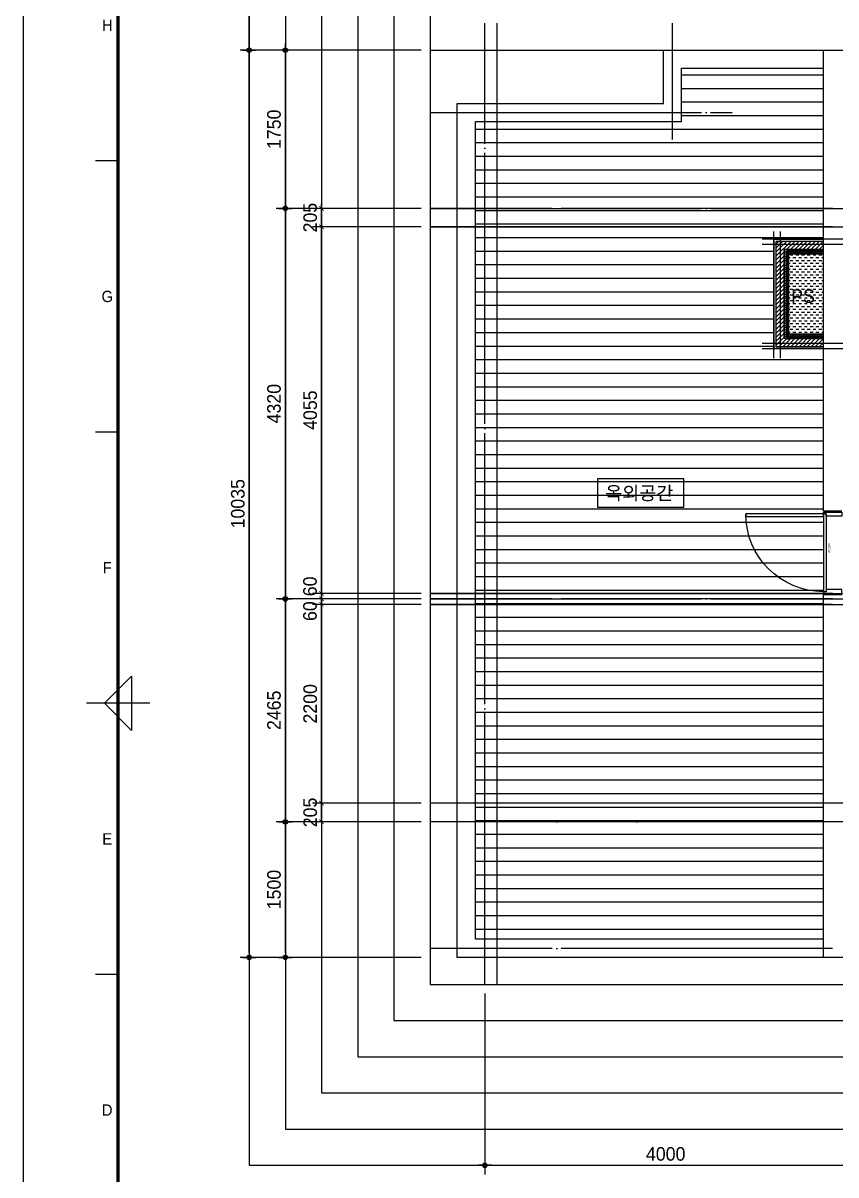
# Model space of a CAD drawing. Header units: millimetres. Extents: x -24416 to 92204, y -190080 to 23760.
# Drawn here: x 0 to 8987, y -121048 to -108306 of the extents above; entities that cross this region are included whole.
import ezdxf
from ezdxf.enums import TextEntityAlignment as Align

# ---------------------------------------------------------------- set-up
doc = ezdxf.new("R2010")
doc.units = ezdxf.units.MM
doc.header["$LTSCALE"] = 50
doc.linetypes.add('AUDIT_D_220706163347-0', pattern=[0])
doc.linetypes.add('CEN', pattern=[62, 60, -1, 0, -1])
doc.layers.get('defpoints').update_dxf_attribs({"color": 139})
for name, color, linetype in [('A-SOL252', 252, 'Continuous'), ('A_HAT', 8, 'Continuous'), ('AA-BORD-FORM', 7, 'Continuous'), ('AA-BORD-TEXT', 3, 'Continuous'), ('AA-XXXX-DIMS', 7, 'Continuous'), ('CEN_CON', 1, 'CEN'), ('CEN_WALL', 12, 'CEN'), ('CONC', 2, 'Continuous'), ('DIM', 7, 'AUDIT_D_220706163347-0'), ('DOOR', 4, 'Continuous'), ('ELE3_CON', 7, 'Continuous'), ('FIN', 6, 'Continuous'), ('HAT', 9, 'Continuous'), ('INS', 252, 'Continuous'), ('ROM', 7, 'AUDIT_D_220706163347-0'), ('WAL', 3, 'Continuous'), ('실명', 3, 'AUDIT_D_220706163347-0'), ('실명박스', 7, 'AUDIT_D_220706163347-0')]:
    doc.layers.add(name, color=color, linetype=linetype)
for name, color, linetype, plot in [('AA-XXXX-MC', 153, 'AUDIT_D_220706163347-0', False), ('MC', 135, 'Continuous', False), ('X - 단위세대$0$0_임시', 134, 'Continuous', False)]:
    doc.layers.add(name, color=color, linetype=linetype, plot=plot)
doc.styles.add('HAUD01', font='Dotum.ttf')
doc.styles.add('HAUD02', font='Dotum.ttf', dxfattribs={"width": 0.8})
doc.styles.add('맑은고딕', font='malgun.ttf', dxfattribs={"width": 0.9})
doc.dimstyles.new('DIM-50', dxfattribs={"dimscale": 50, "dimtxt": 3, "dimasz": 1, "dimexe": 2, "dimexo": 2, "dimgap": 1, "dimtad": 1, "dimdec": 0, "dimzin": 0, "dimdsep": 46, "dimtxsty": '맑은고딕', "dimblk1": 'DIMDOT', "dimblk2": 'DIMDOT', "dimsah": 1, "dimcen": 0.09, "dimdle": 2, "dimclrd": 7, "dimclre": 7, "dimclrt": 3, "dimadec": 0, "dimazin": 0, "dimtfac": 1, "dimtdec": 0, "dimtix": 1, "dimtmove": 2, "dimatfit": 3, "dimldrblk": 'DIMDOT', "dimfxl": 1, "dimtolj": 1, "dimtzin": 0, "dimarcsym": 0})
doc.dimstyles.new('MCDIM-50', dxfattribs={"dimscale": 50, "dimtxt": 3, "dimasz": 1, "dimexe": 2, "dimexo": 2, "dimgap": 1, "dimtad": 1, "dimdec": 0, "dimzin": 0, "dimdsep": 46, "dimtxsty": '맑은고딕', "dimblk1": 'ARCHTICK', "dimblk2": 'ARCHTICK', "dimsah": 1, "dimcen": 0.09, "dimdle": 2, "dimclrd": 7, "dimclre": 7, "dimclrt": 3, "dimadec": 0, "dimazin": 0, "dimtfac": 1, "dimtdec": 0, "dimtix": 1, "dimtmove": 2, "dimatfit": 3, "dimldrblk": 'ARCHTICK', "dimfxl": 1, "dimtolj": 1, "dimtzin": 0, "dimarcsym": 0})

# ---------------------------------------------------------------- blocks, each defined once
blk = doc.blocks.new('XR-FORM 청주월명')
at = {"layer": 'AA-BORD-FORM', "color": 2}
for p, q in [((21, 417), (16, 417)), ((21, 357), (16, 357)), ((28, 297), (14, 297)), ((21, 237), (16, 237))]:
    blk.add_line(p, q, dxfattribs=at)
at = {"layer": 'AA-BORD-FORM', "color": 1}
blk.add_lwpolyline([(0, 0), (841, 0), (841, 594), (0, 594)], close=True, dxfattribs=at)
at = {"layer": 'AA-BORD-FORM', "color": 2, "const_width": 0.682}
blk.add_lwpolyline([(21, 17), (21, 577), (821, 577), (821, 17)], close=True, dxfattribs=at)
at = {"layer": 'AA-BORD-FORM', "color": 2}
blk.add_lwpolyline([(24, 291), (18, 297), (24, 303)], close=True, dxfattribs=at)
at = {"layer": 'AA-BORD-TEXT', "color": 7, "style": 'HAUD01'}
for s, p in [('H', (18.63, 447)), ('G', (18.63, 387)), ('F', (18.61, 327)), ('E', (18.61, 267)), ('D', (18.61, 207))]:
    blk.add_text(s, height=2.5, dxfattribs=at).set_placement(p, align=Align.MIDDLE_CENTER)
blk = doc.blocks.new('WD-900(200)')
at = {"layer": 'DOOR'}
for p, q in [((20, 200), (880, 200)), ((20, 170), (880, 170))]:
    blk.add_line(p, q, dxfattribs=at)
blk.add_lwpolyline([(20, 200), (20, 1060), (50, 1060), (50, 200), (20, 200)], dxfattribs=at)
for points in [[(45, 170), (20, 170), (20, 200), (0, 200), (0, 0), (45, 0)], [(855, 170), (880, 170), (880, 200), (900, 200), (900, 0), (855, 0)]]:
    blk.add_lwpolyline(points, close=True, dxfattribs=at)
blk.add_arc((20, 200), 860, 0, 90, dxfattribs=at)
at = {"layer": 'X - 단위세대$0$0_임시'}
for p, q in [((-10, 0), (-10, 200)), ((910, 0), (910, 200))]:
    blk.add_line(p, q, dxfattribs=at)
at = {"layer": 'X - 단위세대$0$0_임시', "style": 'HAUD02'}
blk.add_text('900(200)', height=20, dxfattribs=at).set_placement((397, 135), align=Align.MIDDLE)
blk = doc.blocks.new('U-121A(기본)', base_point=(-97043, -98978))
at = {"layer": 'A-SOL252'}
h = blk.add_hatch(dxfattribs=at)
h.set_pattern_fill('DASH', color=256, scale=10, style=0)
h.set_pattern_definition([(0, (-425700.833, 49754.96), (31.75, 31.75), [31.75, -31.75])])
h.paths.add_polyline_path([(-121743, -92083), (-121358, -92083), (-121358, -91198), (-121743, -91198)])
at = {"layer": 'A_HAT'}
h = blk.add_hatch(dxfattribs=at)
h.set_pattern_fill('ANSI31', color=256, scale=10, style=0)
h.set_pattern_definition([(45, (-440347.433, 49754.96), (-22.4506403, 22.4506403), [])])
h.paths.add_polyline_path([(-121793, -91148), (-121793, -92133), (-121358, -92133), (-121358, -92223), (-121883, -92223), (-121883, -91058), (-121358, -91058), (-121358, -91148)])
at = {"layer": 'HAT', "ltscale": 100}
h = blk.add_hatch(dxfattribs=at)
h.set_pattern_fill('_USER', color=8, scale=150, pattern_type=0)
h.set_pattern_definition([(0, (-100399.28, -98978.35), (0, 150), [])])
h.paths.add_polyline_path([(-121358, -92243), (-121903, -92243), (-121903, -91038), (-121358, -91038), (-121358, -89143), (-122928, -89143), (-122928, -89733), (-125208, -89733), (-125208, -98778), (-121358, -98778)])
at = {"layer": 'CEN_CON'}
for p, q in [((-125103, -99278), (-125103, -88643)), ((-123028, -89932), (-123028, -88643)), ((-125708, -88943), (-115868, -88943)), ((-125708, -89633), (-122368, -89633)), ((-121258, -98878), (-125708, -98878)), ((-111073, -98978), (-121258, -98978))]:
    blk.add_line(p, q, dxfattribs=at)
at = {"layer": 'CEN_WALL'}
for p, q in [((-125708, -90693), (-116648, -90693)), ((-121838, -90948), (-121838, -92348)), ((-121048, -91093), (-122038, -91093)), ((-121048, -92188), (-122038, -92188)), ((-121048, -92188), (-122038, -92188)), ((-125708, -95013), (-111073, -95013)), ((-111073, -97478), (-125708, -97478))]:
    blk.add_line(p, q, dxfattribs=at)
at = {"layer": 'CONC'}
for p, q in [((-121358, -94043), (-121358, -88943)), ((-121358, -88943), (-119348, -88943)), ((-121358, -94043), (-121158, -94043)), ((-121358, -98978), (-121358, -94963)), ((-121358, -94963), (-121158, -94963)), ((-120698, -98978), (-121358, -98978))]:
    blk.add_line(p, q, dxfattribs=at)
at = {"layer": 'ELE3_CON'}
for p, q in [((-123128, -88943), (-121358, -88943)), ((-123128, -89533), (-123128, -88943)), ((-122928, -89143), (-121358, -89143)), ((-122928, -89733), (-122928, -89143)), ((-125408, -98978), (-125408, -89533)), ((-125408, -89533), (-123128, -89533)), ((-125208, -98778), (-125208, -89733)), ((-125208, -89733), (-122928, -89733)), ((-121358, -98778), (-125208, -98778)), ((-121358, -98978), (-125408, -98978))]:
    blk.add_line(p, q, dxfattribs=at)
at = {"layer": 'FIN'}
for p, q in [((-121903, -92243), (-121903, -91038)), ((-121358, -91038), (-121903, -91038)), ((-121358, -92243), (-121903, -92243))]:
    blk.add_line(p, q, dxfattribs=at)
at = {"layer": 'INS'}
for p, q in [((-121743, -92083), (-121743, -91198)), ((-121358, -91198), (-121743, -91198)), ((-121358, -92083), (-121743, -92083))]:
    blk.add_line(p, q, dxfattribs=at)
for points in [[(-121781, -91148, 1.34), (-121781, -91166), (-121756, -91158, -1.34), (-121756, -91176), (-121781, -91168), (-121781, -91168, 1.34), (-121781, -91186), (-121756, -91178, -1.34), (-121756, -91196), (-121781, -91188), (-121781, -91188, 1.34), (-121781, -91206), (-121756, -91198, -1.34), (-121756, -91216), (-121781, -91209), (-121781, -91209, 1.34), (-121781, -91226), (-121756, -91219, -1.34), (-121756, -91236), (-121781, -91229), (-121781, -91229, 1.34), (-121781, -91246), (-121756, -91239, -1.34), (-121756, -91256), (-121781, -91249), (-121781, -91249, 1.34), (-121781, -91266), (-121756, -91259, -1.34), (-121756, -91276), (-121781, -91269), (-121781, -91269, 1.34), (-121781, -91286), (-121756, -91279, -1.34), (-121756, -91296), (-121781, -91289), (-121781, -91289, 1.34), (-121781, -91306), (-121756, -91299, -1.34), (-121756, -91316), (-121781, -91309), (-121781, -91309, 1.34), (-121781, -91326), (-121756, -91319, -1.34), (-121756, -91336), (-121781, -91329), (-121781, -91329, 1.34), (-121781, -91346), (-121756, -91339, -1.34), (-121756, -91356), (-121781, -91349), (-121781, -91349, 1.34), (-121781, -91366), (-121756, -91359, -1.34), (-121756, -91376), (-121781, -91369), (-121781, -91369, 1.34), (-121781, -91386), (-121756, -91379, -1.34), (-121756, -91397), (-121781, -91389), (-121781, -91389, 1.34), (-121781, -91407), (-121756, -91399, -1.34), (-121756, -91417), (-121781, -91409), (-121781, -91409, 1.34), (-121781, -91427), (-121756, -91419, -1.34), (-121756, -91437), (-121781, -91429), (-121781, -91429, 1.34), (-121781, -91447), (-121756, -91439, -1.34), (-121756, -91457), (-121781, -91449), (-121781, -91449, 1.34), (-121781, -91467), (-121756, -91459, -1.34), (-121756, -91477), (-121781, -91469), (-121781, -91469, 1.34), (-121781, -91487), (-121756, -91479, -1.34), (-121756, -91497), (-121781, -91489), (-121781, -91489, 1.34), (-121781, -91507), (-121756, -91499, -1.34), (-121756, -91517), (-121781, -91509), (-121781, -91509, 1.34), (-121781, -91527), (-121756, -91519, -1.34), (-121756, -91537), (-121781, -91529), (-121781, -91529, 1.34), (-121781, -91547), (-121756, -91539, -1.34), (-121756, -91557), (-121781, -91549), (-121781, -91549, 1.34), (-121781, -91567), (-121756, -91560, -1.34), (-121756, -91577), (-121781, -91570), (-121781, -91570, 1.34), (-121781, -91587), (-121756, -91580, -1.34), (-121756, -91597), (-121781, -91590), (-121781, -91590, 1.34), (-121781, -91607), (-121756, -91600, -1.34), (-121756, -91617), (-121781, -91610), (-121781, -91610, 1.34), (-121781, -91627), (-121756, -91620, -1.34), (-121756, -91637), (-121781, -91630), (-121781, -91630, 1.34), (-121781, -91647), (-121756, -91640, -1.34), (-121756, -91657), (-121781, -91650), (-121781, -91650, 1.34), (-121781, -91667), (-121756, -91660, -1.34), (-121756, -91677), (-121781, -91670), (-121781, -91670, 1.34), (-121781, -91687), (-121756, -91680, -1.34), (-121756, -91697), (-121781, -91690), (-121781, -91690, 1.34), (-121781, -91707), (-121756, -91700, -1.34), (-121756, -91717), (-121781, -91710), (-121781, -91710, 1.34), (-121781, -91727), (-121756, -91720, -1.34), (-121756, -91737), (-121781, -91730), (-121781, -91730, 1.34), (-121781, -91748), (-121756, -91740, -1.34), (-121756, -91758), (-121781, -91750), (-121781, -91750, 1.34), (-121781, -91768), (-121756, -91760, -1.34), (-121756, -91778), (-121781, -91770), (-121781, -91770, 1.34), (-121781, -91788), (-121756, -91780, -1.34), (-121756, -91798), (-121781, -91790), (-121781, -91790, 1.34), (-121781, -91808), (-121756, -91800, -1.34), (-121756, -91818), (-121781, -91810), (-121781, -91810, 1.34), (-121781, -91828), (-121756, -91820, -1.34), (-121756, -91838), (-121781, -91830), (-121781, -91830, 1.34), (-121781, -91848), (-121756, -91840, -1.34), (-121756, -91858), (-121781, -91850), (-121781, -91850, 1.34), (-121781, -91868), (-121756, -91860, -1.34), (-121756, -91878), (-121781, -91870), (-121781, -91870, 1.34), (-121781, -91888), (-121756, -91880, -1.34), (-121756, -91898), (-121781, -91890), (-121781, -91890, 1.34), (-121781, -91908), (-121756, -91900, -1.34), (-121756, -91918), (-121781, -91911), (-121781, -91911, 1.34), (-121781, -91928), (-121756, -91921, -1.34), (-121756, -91938), (-121781, -91931), (-121781, -91931, 1.34), (-121781, -91948), (-121756, -91941, -1.34), (-121756, -91958), (-121781, -91951), (-121781, -91951, 1.34), (-121781, -91968), (-121756, -91961, -1.34), (-121756, -91978), (-121781, -91971), (-121781, -91971, 1.34), (-121781, -91988), (-121756, -91981, -1.34), (-121756, -91998), (-121781, -91991), (-121781, -91991, 1.34), (-121781, -92008), (-121756, -92001, -1.34), (-121756, -92018), (-121781, -92011), (-121781, -92011, 1.34), (-121781, -92028), (-121756, -92021, -1.34), (-121756, -92038), (-121781, -92031), (-121781, -92031, 1.34), (-121781, -92048), (-121756, -92041, -1.34), (-121756, -92058), (-121781, -92051), (-121781, -92051, 1.34), (-121781, -92068), (-121756, -92061, -1.34), (-121756, -92078), (-121781, -92071), (-121781, -92071, 1.34), (-121781, -92088), (-121756, -92081, -1.34), (-121756, -92099), (-121781, -92091), (-121781, -92091, 1.34), (-121781, -92109), (-121756, -92101, -1.34), (-121756, -92119), (-121781, -92111), (-121781, -92111, 1.34), (-121781, -92129), (-121756, -92121, -1.34), (-121756, -92139), (-121781, -92131)], [(-121358, -91160, 1.34), (-121375, -91160), (-121368, -91185, -1.34), (-121385, -91185), (-121378, -91160), (-121378, -91160, 1.34), (-121395, -91160), (-121388, -91185, -1.34), (-121405, -91185), (-121398, -91160), (-121398, -91160, 1.34), (-121415, -91160), (-121408, -91185, -1.34), (-121425, -91185), (-121418, -91160), (-121418, -91160, 1.34), (-121435, -91160), (-121428, -91185, -1.34), (-121445, -91185), (-121438, -91160), (-121438, -91160, 1.34), (-121455, -91160), (-121448, -91185, -1.34), (-121465, -91185), (-121458, -91160), (-121458, -91160, 1.34), (-121475, -91160), (-121468, -91185, -1.34), (-121485, -91185), (-121478, -91160), (-121478, -91160, 1.34), (-121495, -91160), (-121488, -91185, -1.34), (-121505, -91185), (-121498, -91160), (-121498, -91160, 1.34), (-121515, -91160), (-121508, -91185, -1.34), (-121526, -91185), (-121518, -91160), (-121518, -91160, 1.34), (-121536, -91160), (-121528, -91185, -1.34), (-121546, -91185), (-121538, -91160), (-121538, -91160, 1.34), (-121556, -91160), (-121548, -91185, -1.34), (-121566, -91185), (-121558, -91160), (-121558, -91160, 1.34), (-121576, -91160), (-121568, -91185, -1.34), (-121586, -91185), (-121578, -91160), (-121578, -91160, 1.34), (-121596, -91160), (-121588, -91185, -1.34), (-121606, -91185), (-121598, -91160), (-121598, -91160, 1.34), (-121616, -91160), (-121608, -91185, -1.34), (-121626, -91185), (-121618, -91160), (-121618, -91160, 1.34), (-121636, -91160), (-121628, -91185, -1.34), (-121646, -91185), (-121638, -91160), (-121638, -91160, 1.34), (-121656, -91160), (-121648, -91185, -1.34), (-121666, -91185), (-121658, -91160), (-121658, -91160, 1.34), (-121676, -91160), (-121668, -91185, -1.34), (-121686, -91185), (-121679, -91160), (-121679, -91160, 1.34), (-121696, -91160), (-121689, -91185, -1.34), (-121706, -91185), (-121699, -91160), (-121699, -91160, 1.34), (-121716, -91160), (-121709, -91185, -1.34), (-121726, -91185), (-121719, -91160), (-121719, -91160, 1.34), (-121736, -91160), (-121729, -91185, -1.34), (-121746, -91185), (-121739, -91160), (-121739, -91160, 0.337154), (-121743, -91150, 0.337154)], [(-121743, -92134, 0.463061), (-121735, -92122), (-121742, -92097, -1.34), (-121725, -92097), (-121732, -92122), (-121732, -92122, 1.34), (-121715, -92122), (-121722, -92097, -1.34), (-121705, -92097), (-121712, -92122), (-121712, -92122, 1.34), (-121695, -92122), (-121702, -92097, -1.34), (-121685, -92097), (-121692, -92122), (-121692, -92122, 1.34), (-121675, -92122), (-121682, -92097, -1.34), (-121665, -92097), (-121672, -92122), (-121672, -92122, 1.34), (-121655, -92122), (-121662, -92097, -1.34), (-121645, -92097), (-121652, -92122), (-121652, -92122, 1.34), (-121635, -92122), (-121642, -92097, -1.34), (-121625, -92097), (-121632, -92122), (-121632, -92122, 1.34), (-121615, -92122), (-121622, -92097, -1.34), (-121605, -92097), (-121612, -92122), (-121612, -92122, 1.34), (-121595, -92122), (-121602, -92097, -1.34), (-121585, -92097), (-121592, -92122), (-121592, -92122, 1.34), (-121575, -92122), (-121582, -92097, -1.34), (-121564, -92097), (-121572, -92122), (-121572, -92122, 1.34), (-121554, -92122), (-121562, -92097, -1.34), (-121544, -92097), (-121552, -92122), (-121552, -92122, 1.34), (-121534, -92122), (-121542, -92097, -1.34), (-121524, -92097), (-121532, -92122), (-121532, -92122, 1.34), (-121514, -92122), (-121522, -92097, -1.34), (-121504, -92097), (-121512, -92122), (-121512, -92122, 1.34), (-121494, -92122), (-121502, -92097, -1.34), (-121484, -92097), (-121492, -92122), (-121492, -92122, 1.34), (-121474, -92122), (-121482, -92097, -1.34), (-121464, -92097), (-121472, -92122), (-121472, -92122, 1.34), (-121454, -92122), (-121462, -92097, -1.34), (-121444, -92097), (-121452, -92122), (-121452, -92122, 1.34), (-121434, -92122), (-121442, -92097, -1.34), (-121424, -92097), (-121432, -92122), (-121432, -92122, 1.34), (-121414, -92122), (-121422, -92097, -1.34), (-121404, -92097), (-121412, -92122), (-121412, -92122, 1.34), (-121394, -92122), (-121401, -92097, -1.34), (-121384, -92097), (-121391, -92122), (-121391, -92122, 1.34), (-121374, -92122), (-121381, -92097, -1.34), (-121364, -92097), (-121371, -92122)]]:
    blk.add_lwpolyline(points, format="xyb", dxfattribs=at)
at = {"layer": 'MC'}
for p, q in [((-124968, -99278), (-124968, -88643)), ((-125708, -90898), (-116648, -90898)), ((-121913, -90948), (-121913, -92348)), ((-121048, -91033), (-122038, -91033)), ((-121048, -92248), (-122038, -92248)), ((-121048, -92248), (-122038, -92248)), ((-125708, -94953), (-111073, -94953)), ((-125708, -95073), (-111073, -95073)), ((-111073, -97273), (-125708, -97273))]:
    blk.add_line(p, q, dxfattribs=at)
at = {"layer": 'WAL'}
for p, q in [((-121883, -92223), (-121883, -91058)), ((-121358, -91058), (-121883, -91058)), ((-121793, -92133), (-121793, -91148)), ((-121358, -91148), (-121793, -91148)), ((-121358, -92223), (-121883, -92223)), ((-121358, -92133), (-121793, -92133))]:
    blk.add_line(p, q, dxfattribs=at)
at = {"layer": 'DOOR', "xscale": -1.000000000000001, "rotation": 90}
blk.add_blockref('WD-900(200)', (-121158, -94053), dxfattribs=at)
blk = doc.blocks.new('A$C415C5DAF')
at = {"layer": 'AA-XXXX-MC'}
for p, q in [((-3535, -128938), (-7985, -128938)), ((-3535, -132993), (-7985, -132993)), ((-3535, -133113), (-7985, -133113)), ((-3535, -135313), (-7985, -135313))]:
    blk.add_line(p, q, dxfattribs=at)
at = {"layer": 'CEN_CON'}
for p, q in [((-3535, -128733), (-7985, -128733)), ((-3535, -133053), (-7985, -133053)), ((-3535, -135518), (-7985, -135518))]:
    blk.add_line(p, q, dxfattribs=at)
at = {"layer": '실명박스'}
blk.add_lwpolyline([(-6133, -131726), (-6133, -132039), (-5181, -132039), (-5181, -131726)], close=True, dxfattribs=at)
at = {"layer": 'ROM', "color": 3, "style": 'HAUD01'}
blk.add_text('PS', height=150, dxfattribs=at).set_placement((-3862, -129703), align=Align.MIDDLE)
at = {"layer": '실명', "style": 'HAUD01'}
blk.add_text('옥외공간', height=150, dxfattribs=at).set_placement((-5672, -131881), align=Align.MIDDLE)
blk = doc.blocks.new('DIMDOT')
at = {"layer": 'AA-XXXX-DIMS'}
for p, q in [((-1.5, 0), (1.5, 0)), ((0, -1.5), (0, 1.5))]:
    blk.add_line(p, q, dxfattribs=at)
for radius in [0.5, 0.25]:
    blk.add_circle((0, 0), radius, dxfattribs=at)
blk = doc.blocks.new('*D734')
at = {"layer": 'defpoints', "color": 0, "transparency": 16777216}
for p in [(5987, -140901), (7587, -140901), (7587, -142401)]:
    blk.add_point(p, dxfattribs=at)
at = {"layer": 'DIM', "color": 7, "lineweight": -2, "transparency": 16777216}
for p, q in [((7487, -140901), (5887, -140901)), ((5987, -142351), (5987, -140951)), ((7487, -142401), (5887, -142401))]:
    blk.add_line(p, q, dxfattribs=at)
at = {"layer": 'DIM', "color": 7, "lineweight": -2, "transparency": 16777216, "xscale": 50, "yscale": 50, "zscale": 50}
for p, rotation in [((5987, -140901), 90), ((5987, -142401), 270)]:
    blk.add_blockref('DIMDOT', p, dxfattribs=dict(at, rotation=rotation))
at = {"layer": 'DIM', "color": 3, "transparency": 16777216, "insert": (5862, -141651), "char_height": 150, "attachment_point": 5, "rotation": 90, "style": 'HAUD01'}
blk.add_mtext('\\A1;1500', dxfattribs=at)
blk = doc.blocks.new('*D735')
at = {"layer": 'defpoints', "color": 0, "transparency": 16777216}
for p in [(5987, -138436), (7587, -138436), (7587, -140901)]:
    blk.add_point(p, dxfattribs=at)
at = {"layer": 'DIM', "color": 7, "lineweight": -2, "transparency": 16777216}
for p, q in [((7487, -138436), (5887, -138436)), ((5987, -140851), (5987, -138486)), ((7487, -140901), (5887, -140901))]:
    blk.add_line(p, q, dxfattribs=at)
at = {"layer": 'DIM', "color": 7, "lineweight": -2, "transparency": 16777216, "xscale": 50, "yscale": 50, "zscale": 50}
for p, rotation in [((5987, -138436), 90), ((5987, -140901), 270)]:
    blk.add_blockref('DIMDOT', p, dxfattribs=dict(at, rotation=rotation))
at = {"layer": 'DIM', "color": 3, "transparency": 16777216, "insert": (5862, -139668), "char_height": 150, "attachment_point": 5, "rotation": 90, "style": 'HAUD01'}
blk.add_mtext('\\A1;2465', dxfattribs=at)
blk = doc.blocks.new('*D736')
at = {"layer": 'defpoints', "color": 0, "transparency": 16777216}
for p in [(5987, -134116), (7587, -134116), (7587, -138436)]:
    blk.add_point(p, dxfattribs=at)
at = {"layer": 'DIM', "color": 7, "lineweight": -2, "transparency": 16777216}
for p, q in [((7487, -134116), (5887, -134116)), ((5987, -138386), (5987, -134166)), ((7487, -138436), (5887, -138436))]:
    blk.add_line(p, q, dxfattribs=at)
at = {"layer": 'DIM', "color": 7, "lineweight": -2, "transparency": 16777216, "xscale": 50, "yscale": 50, "zscale": 50}
for p, rotation in [((5987, -134116), 90), ((5987, -138436), 270)]:
    blk.add_blockref('DIMDOT', p, dxfattribs=dict(at, rotation=rotation))
at = {"layer": 'DIM', "color": 3, "transparency": 16777216, "insert": (5862, -136276), "char_height": 150, "attachment_point": 5, "rotation": 90, "style": 'HAUD01'}
blk.add_mtext('\\A1;4320', dxfattribs=at)
blk = doc.blocks.new('*D737')
at = {"layer": 'defpoints', "color": 0, "transparency": 16777216}
for p in [(5987, -132366), (7587, -132366), (7587, -134116)]:
    blk.add_point(p, dxfattribs=at)
at = {"layer": 'DIM', "color": 7, "lineweight": -2, "transparency": 16777216}
for p, q in [((7487, -132366), (5887, -132366)), ((5987, -134066), (5987, -132416)), ((7487, -134116), (5887, -134116))]:
    blk.add_line(p, q, dxfattribs=at)
at = {"layer": 'DIM', "color": 7, "lineweight": -2, "transparency": 16777216, "xscale": 50, "yscale": 50, "zscale": 50}
for p, rotation in [((5987, -132366), 90), ((5987, -134116), 270)]:
    blk.add_blockref('DIMDOT', p, dxfattribs=dict(at, rotation=rotation))
at = {"layer": 'DIM', "color": 3, "transparency": 16777216, "insert": (5862, -133241), "char_height": 150, "attachment_point": 5, "rotation": 90, "style": 'HAUD01'}
blk.add_mtext('\\A1;1750', dxfattribs=at)
blk = doc.blocks.new('*D738')
at = {"layer": 'defpoints', "color": 0, "transparency": 16777216}
for p in [(5587, -129951), (7587, -129951), (7587, -132366)]:
    blk.add_point(p, dxfattribs=at)
at = {"layer": 'DIM', "color": 7, "lineweight": -2, "transparency": 16777216}
for p, q in [((7487, -129951), (5487, -129951)), ((5587, -132316), (5587, -130001)), ((7487, -132366), (5487, -132366))]:
    blk.add_line(p, q, dxfattribs=at)
at = {"layer": 'DIM', "color": 7, "lineweight": -2, "transparency": 16777216, "xscale": 50, "yscale": 50, "zscale": 50}
for p, rotation in [((5587, -129951), 90), ((5587, -132366), 270)]:
    blk.add_blockref('DIMDOT', p, dxfattribs=dict(at, rotation=rotation))
at = {"layer": 'DIM', "color": 3, "transparency": 16777216, "insert": (5462, -131158), "char_height": 150, "attachment_point": 5, "rotation": 90, "style": 'HAUD01'}
blk.add_mtext('\\A1;2415', dxfattribs=at)
blk = doc.blocks.new('*D739')
at = {"layer": 'defpoints', "color": 0, "transparency": 16777216}
for p in [(5587, -132366), (7587, -132366), (7587, -142401)]:
    blk.add_point(p, dxfattribs=at)
at = {"layer": 'DIM', "color": 7, "lineweight": -2, "transparency": 16777216}
for p, q in [((7487, -132366), (5487, -132366)), ((5587, -142351), (5587, -132416)), ((7487, -142401), (5487, -142401))]:
    blk.add_line(p, q, dxfattribs=at)
at = {"layer": 'DIM', "color": 7, "lineweight": -2, "transparency": 16777216, "xscale": 50, "yscale": 50, "zscale": 50}
for p, rotation in [((5587, -132366), 90), ((5587, -142401), 270)]:
    blk.add_blockref('DIMDOT', p, dxfattribs=dict(at, rotation=rotation))
at = {"layer": 'DIM', "color": 3, "transparency": 16777216, "insert": (5462, -137383), "char_height": 150, "attachment_point": 5, "rotation": 90, "style": 'HAUD01'}
blk.add_mtext('\\A1;10035', dxfattribs=at)
blk = doc.blocks.new('_ArchTick')
at = {"color": 0, "linetype": 'ByBlock', "const_width": 0.15}
blk.add_lwpolyline([(-0.5, -0.5), (0.5, 0.5)], dxfattribs=at)
blk = doc.blocks.new('*D740')
at = {"layer": 'defpoints', "color": 0, "linetype": 'ByBlock', "transparency": 16777216}
for p in [(6387, -140696), (7587, -140696), (7587, -140901)]:
    blk.add_point(p, dxfattribs=at)
at = {"layer": 'DIM', "color": 7, "linetype": 'ByBlock', "lineweight": -2, "transparency": 16777216}
for p, q in [((6387, -140696), (6387, -140646)), ((7487, -140696), (6287, -140696)), ((6387, -140901), (6387, -140696)), ((7487, -140901), (6287, -140901)), ((6387, -140901), (6387, -140951))]:
    blk.add_line(p, q, dxfattribs=at)
at = {"layer": 'DIM', "color": 7, "linetype": 'ByBlock', "lineweight": -2, "transparency": 16777216, "xscale": 50, "yscale": 50, "zscale": 50}
for p, rotation in [((6387, -140696), 270), ((6387, -140901), 90)]:
    blk.add_blockref('_ArchTick', p, dxfattribs=dict(at, rotation=rotation))
at = {"layer": 'DIM', "color": 3, "linetype": 'ByBlock', "transparency": 16777216, "insert": (6262, -140798), "char_height": 150, "attachment_point": 5, "rotation": 90, "style": 'HAUD01'}
blk.add_mtext('\\A1;205', dxfattribs=at)
blk = doc.blocks.new('*D741')
at = {"layer": 'defpoints', "color": 0, "linetype": 'ByBlock', "transparency": 16777216}
for p in [(6387, -138496), (7587, -138496), (7587, -140696)]:
    blk.add_point(p, dxfattribs=at)
at = {"layer": 'DIM', "color": 7, "linetype": 'ByBlock', "lineweight": -2, "transparency": 16777216}
for p, q in [((7487, -138496), (6287, -138496)), ((6387, -140796), (6387, -138396)), ((7487, -140696), (6287, -140696))]:
    blk.add_line(p, q, dxfattribs=at)
at = {"layer": 'DIM', "color": 7, "linetype": 'ByBlock', "lineweight": -2, "transparency": 16777216, "xscale": 50, "yscale": 50, "zscale": 50}
for p, rotation in [((6387, -138496), 90), ((6387, -140696), 270)]:
    blk.add_blockref('_ArchTick', p, dxfattribs=dict(at, rotation=rotation))
at = {"layer": 'DIM', "color": 3, "linetype": 'ByBlock', "transparency": 16777216, "insert": (6262, -139596), "char_height": 150, "attachment_point": 5, "rotation": 90, "style": 'HAUD01'}
blk.add_mtext('\\A1;2200', dxfattribs=at)
blk = doc.blocks.new('*D742')
at = {"layer": 'defpoints', "color": 0, "linetype": 'ByBlock', "transparency": 16777216}
for p in [(6387, -138436), (7587, -138436), (7587, -138496)]:
    blk.add_point(p, dxfattribs=at)
at = {"layer": 'DIM', "color": 7, "linetype": 'ByBlock', "lineweight": -2, "transparency": 16777216}
for p, q in [((7487, -138436), (6287, -138436)), ((7487, -138496), (6287, -138496)), ((6387, -138436), (6387, -138386)), ((6387, -138496), (6387, -138436)), ((6387, -138496), (6387, -138546))]:
    blk.add_line(p, q, dxfattribs=at)
at = {"layer": 'DIM', "color": 7, "linetype": 'ByBlock', "lineweight": -2, "transparency": 16777216, "xscale": 50, "yscale": 50, "zscale": 50}
for p, rotation in [((6387, -138436), 270), ((6387, -138496), 90)]:
    blk.add_blockref('_ArchTick', p, dxfattribs=dict(at, rotation=rotation))
at = {"layer": 'DIM', "color": 3, "linetype": 'ByBlock', "transparency": 16777216, "insert": (6260, -138571), "char_height": 150, "attachment_point": 5, "rotation": 90, "style": 'HAUD01'}
blk.add_mtext('\\A1;60', dxfattribs=at)
blk = doc.blocks.new('*D743')
at = {"layer": 'defpoints', "color": 0, "linetype": 'ByBlock', "transparency": 16777216}
for p in [(6387, -138376), (7587, -138376), (7587, -138436)]:
    blk.add_point(p, dxfattribs=at)
at = {"layer": 'DIM', "color": 7, "linetype": 'ByBlock', "lineweight": -2, "transparency": 16777216}
for p, q in [((7487, -138376), (6287, -138376)), ((6387, -138376), (6387, -138326)), ((6387, -138436), (6387, -138376)), ((7487, -138436), (6287, -138436)), ((6387, -138436), (6387, -138486))]:
    blk.add_line(p, q, dxfattribs=at)
at = {"layer": 'DIM', "color": 7, "linetype": 'ByBlock', "lineweight": -2, "transparency": 16777216, "xscale": 50, "yscale": 50, "zscale": 50}
for p, rotation in [((6387, -138376), 270), ((6387, -138436), 90)]:
    blk.add_blockref('_ArchTick', p, dxfattribs=dict(at, rotation=rotation))
at = {"layer": 'DIM', "color": 3, "linetype": 'ByBlock', "transparency": 16777216, "insert": (6260, -138297), "char_height": 150, "attachment_point": 5, "rotation": 90, "style": 'HAUD01'}
blk.add_mtext('\\A1;60', dxfattribs=at)
blk = doc.blocks.new('*D744')
at = {"layer": 'defpoints', "color": 0, "linetype": 'ByBlock', "transparency": 16777216}
for p in [(6387, -134321), (7587, -134321), (7587, -138376)]:
    blk.add_point(p, dxfattribs=at)
at = {"layer": 'DIM', "color": 7, "linetype": 'ByBlock', "lineweight": -2, "transparency": 16777216}
for p, q in [((6387, -138476), (6387, -134221)), ((7487, -134321), (6287, -134321)), ((7487, -138376), (6287, -138376))]:
    blk.add_line(p, q, dxfattribs=at)
at = {"layer": 'DIM', "color": 7, "linetype": 'ByBlock', "lineweight": -2, "transparency": 16777216, "xscale": 50, "yscale": 50, "zscale": 50}
for p, rotation in [((6387, -134321), 90), ((6387, -138376), 270)]:
    blk.add_blockref('_ArchTick', p, dxfattribs=dict(at, rotation=rotation))
at = {"layer": 'DIM', "color": 3, "linetype": 'ByBlock', "transparency": 16777216, "insert": (6262, -136348), "char_height": 150, "attachment_point": 5, "rotation": 90, "style": 'HAUD01'}
blk.add_mtext('\\A1;4055', dxfattribs=at)
blk = doc.blocks.new('*D745')
at = {"layer": 'defpoints', "color": 0, "linetype": 'ByBlock', "transparency": 16777216}
for p in [(6387, -134116), (7587, -134116), (7587, -134321)]:
    blk.add_point(p, dxfattribs=at)
at = {"layer": 'DIM', "color": 7, "linetype": 'ByBlock', "lineweight": -2, "transparency": 16777216}
for p, q in [((7487, -134116), (6287, -134116)), ((6387, -134116), (6387, -134066)), ((6387, -134321), (6387, -134116)), ((7487, -134321), (6287, -134321)), ((6387, -134321), (6387, -134371))]:
    blk.add_line(p, q, dxfattribs=at)
at = {"layer": 'DIM', "color": 7, "linetype": 'ByBlock', "lineweight": -2, "transparency": 16777216, "xscale": 50, "yscale": 50, "zscale": 50}
for p, rotation in [((6387, -134116), 270), ((6387, -134321), 90)]:
    blk.add_blockref('_ArchTick', p, dxfattribs=dict(at, rotation=rotation))
at = {"layer": 'DIM', "color": 3, "linetype": 'ByBlock', "transparency": 16777216, "insert": (6262, -134218), "char_height": 150, "attachment_point": 5, "rotation": 90, "style": 'HAUD01'}
blk.add_mtext('\\A1;205', dxfattribs=at)
blk = doc.blocks.new('*D746')
at = {"layer": 'defpoints', "color": 0, "transparency": 16777216}
for p in [(8192, -142701), (12192, -142701), (12192, -144701)]:
    blk.add_point(p, dxfattribs=at)
at = {"layer": 'DIM', "color": 7, "lineweight": -2, "transparency": 16777216}
for p, q in [((8192, -142801), (8192, -144801)), ((12192, -142801), (12192, -144801)), ((8242, -144701), (12142, -144701))]:
    blk.add_line(p, q, dxfattribs=at)
at = {"layer": 'DIM', "color": 7, "lineweight": -2, "transparency": 16777216, "xscale": 50, "yscale": 50, "zscale": 50, "rotation": 180}
blk.add_blockref('DIMDOT', (8192, -144701), dxfattribs=at)
at = {"layer": 'DIM', "color": 7, "lineweight": -2, "transparency": 16777216, "xscale": 50, "yscale": 50, "zscale": 50}
blk.add_blockref('DIMDOT', (12192, -144701), dxfattribs=at)
at = {"layer": 'DIM', "color": 3, "transparency": 16777216, "insert": (10192, -144576), "char_height": 150, "attachment_point": 5, "style": 'HAUD01'}
blk.add_mtext('\\A1;4000', dxfattribs=at)
blk = doc.blocks.new('DIM-1108')
at = {"layer": 'DIM'}
for base, p1, p2, angle, override, picture, middle in [((5587.4, -129950.7), (7587.4, -132365.7), (7587.4, -129950.7), 90, {"dimtxsty": 'HAUD01'}, '*D738', (5462.3, -131158.2)), ((5587.4, -132365.7), (7587.4, -142400.7), (7587.4, -132365.7), 90, {"dimscale": 50, "dimtxsty": 'HAUD01'}, '*D739', (5462.3, -137383.2)), ((5987.4, -132365.7), (7587.4, -134115.7), (7587.4, -132365.7), 90, {"dimscale": 50, "dimtxsty": 'HAUD01'}, '*D737', (5862.3, -133240.7)), ((5987.4, -134115.7), (7587.4, -138435.7), (7587.4, -134115.7), 90, {"dimscale": 50, "dimtxsty": 'HAUD01'}, '*D736', (5862.3, -136275.7)), ((5987.4, -138435.7), (7587.4, -140900.7), (7587.4, -138435.7), 90, {"dimscale": 50, "dimtxsty": 'HAUD01'}, '*D735', (5862.3, -139668.2)), ((5987.4, -140900.7), (7587.4, -142400.7), (7587.4, -140900.7), 90, {"dimscale": 50, "dimtxsty": 'HAUD01'}, '*D734', (5862.3, -141650.7)), ((12192.4, -144700.7), (8192.4, -142700.7), (12192.4, -142700.7), 180, {"dimtxsty": 'HAUD01'}, '*D746', (10192.4, -144575.6))]:
    dim = blk.add_linear_dim(base=base, p1=p1, p2=p2, angle=angle, dimstyle='DIM-50', override=override, dxfattribs=at)
    dim.commit()
    dim.dimension.update_dxf_attribs({"geometry": picture, "text_midpoint": middle})
at = {"layer": 'DIM', "linetype": 'ByBlock'}
for base, p1, p2, picture, middle in [((6387.4, -134115.7), (7587.4, -134320.7), (7587.4, -134115.7), '*D745', (6262.3, -134218.2)), ((6387.4, -134320.7), (7587.4, -138375.7), (7587.4, -134320.7), '*D744', (6262.3, -136348.2)), ((6387.4, -138495.7), (7587.4, -140695.7), (7587.4, -138495.7), '*D741', (6262.3, -139595.7)), ((6387.4, -140695.7), (7587.4, -140900.7), (7587.4, -140695.7), '*D740', (6262.3, -140798.2))]:
    dim = blk.add_linear_dim(base=base, p1=p1, p2=p2, angle=90, dimstyle='MCDIM-50', override={"dimtxsty": 'HAUD01'}, dxfattribs=at)
    dim.commit()
    dim.dimension.update_dxf_attribs({"geometry": picture, "text_midpoint": middle})
for base, p1, p2, picture, middle in [((6387.4, -138375.7), (7587.4, -138435.7), (7587.4, -138375.7), '*D743', (6259.9, -138297)), ((6387.4, -138435.7), (7587.4, -138495.7), (7587.4, -138435.7), '*D742', (6259.9, -138570.8))]:
    dim = blk.add_linear_dim(base=base, p1=p1, p2=p2, angle=90, dimstyle='MCDIM-50', override={"dimtxsty": 'HAUD01'}, dxfattribs=at)
    dim.commit()
    dim.dimension.update_dxf_attribs({"geometry": picture, "text_midpoint": middle, "dimtype": 128})

msp = doc.modelspace()

# ---------------------------------------------------------------- linework, layer by layer
at = {"layer": 'defpoints'}
for points in [[(36366, -103566), (2501, -103566), (2501, -120941), (36366, -120941)], [(35966, -103966), (2901, -103966), (2901, -120541), (35966, -120541)], [(35566, -104366), (3301, -104366), (3301, -120141), (35566, -120141)], [(35166, -104766), (3701, -104766), (3701, -119741), (35166, -119741)], [(34766, -105166), (4101, -105166), (4101, -119341), (34766, -119341)], [(34366, -105566), (4501, -105566), (4501, -118941), (34366, -118941)]]:
    msp.add_lwpolyline(points, close=True, dxfattribs=at)

# ---------------------------------------------------------------- block references
for name, p in [('DIM-1108', (-3087, 23760)), ('U-121A(기본)', (33166, -118641))]:
    msp.add_blockref(name, p)
at = {"xscale": 50, "yscale": 50, "zscale": 50}
msp.add_blockref('XR-FORM 청주월명', (0, -130680), dxfattribs=at)
at = {"layer": '실명박스'}
msp.add_blockref('A$C415C5DAF', (12485, 18377), dxfattribs=at)

doc.saveas('drawing.dxf')
